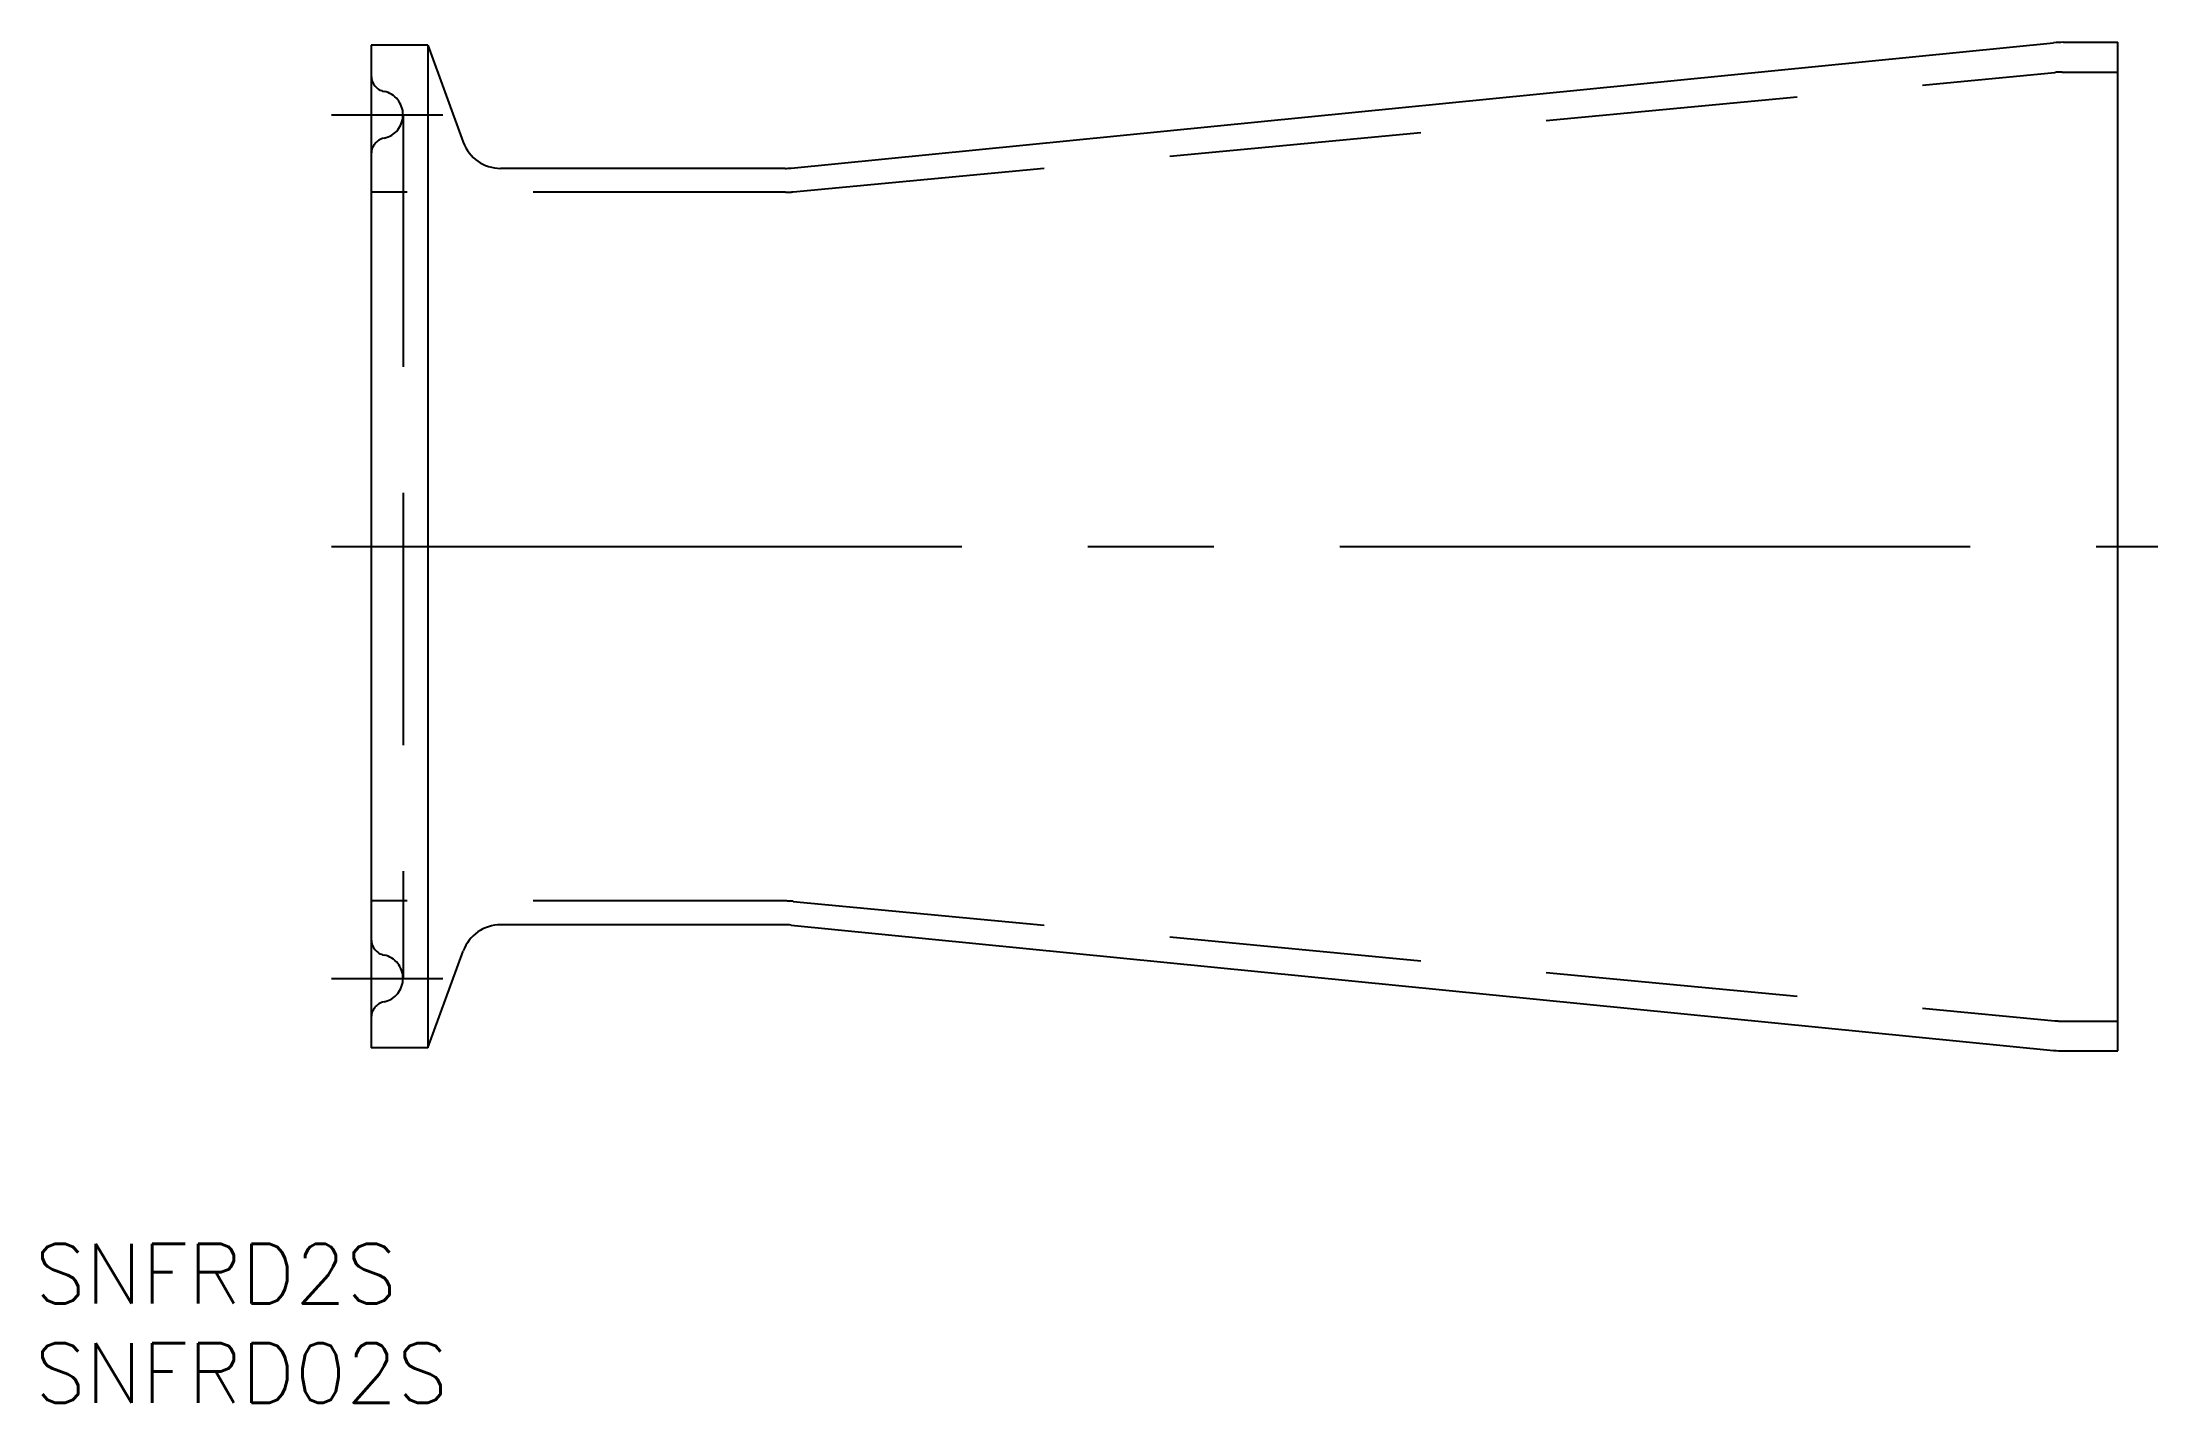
# Model space of a CAD drawing. Extents: x -17 to 90, y -43 to 25.
import ezdxf

# ---------------------------------------------------------------- set-up
doc = ezdxf.new("R2010")
doc.units = 0
doc.linetypes.add('CENTER', pattern=[50.8, 31.75, -6.35, 6.35, -6.35])
doc.linetypes.add('DASHED', pattern=[19.05, 12.7, -6.35])
doc.layers.get('0').update_dxf_attribs({"linetype": 'CONTINUOUS'})
doc.layers.add('CENTER', color=1, linetype='CENTER')
doc.styles.get("Standard").update_dxf_attribs({"font": 'txt.shx', "height": 3, "bigfont": 'bigfont.shx'})

msp = doc.modelspace()

# ---------------------------------------------------------------- linework, layer by layer
at = {"color": 7, "linetype": 'CONTINUOUS'}
for p, q in [((0, 25.25), (0, -25.25)), ((2.85, 25.25), (0, 25.25)), ((2.85, 25.25), (4.63, 20.37)), ((2.85, 25.25), (2.85, -25.25)), ((21.15, 19.06), (84.75, 25.38)), ((85.25, 25.4), (88, 25.4)), ((88, -25.4), (88, 25.4)), ((20.85, 19.05), (6.51, 19.05)), ((20.85, -19.05), (6.51, -19.05)), ((21.15, -19.06), (84.75, -25.38)), ((2.85, -25.25), (4.63, -20.37)), ((2.85, -25.25), (0, -25.25)), ((85.25, -25.4), (88, -25.4))]:
    msp.add_line(p, q, dxfattribs=at)
at = {"color": 3, "linetype": 'DASHED'}
for p, q in [((21.26, 17.87), (84.82, 23.88)), ((85.18, 23.9), (88, 23.9)), ((1.6, 21.75), (1.6, -21.75)), ((20.86, 17.85), (0, 17.85)), ((20.86, -17.85), (0, -17.85)), ((21.26, -17.87), (84.82, -23.88)), ((85.18, -23.9), (88, -23.9))]:
    msp.add_line(p, q, dxfattribs=at)
at = {"color": 7, "linetype": 'CONTINUOUS'}
for centre, radius, start, end in [((85.25, 20.4), 5, 90, 95.6663), ((6.51, 21.05), 2, 200, 270), ((20.85, 22.05), 3, 270, 275.6663), ((6.51, -21.05), 2, 90, 160), ((20.85, -22.05), 3, 84.3337, 90), ((85.25, -20.4), 5, 264.3337, 270)]:
    msp.add_arc(centre, radius, start, end, dxfattribs=at)
at = {"color": 3, "linetype": 'DASHED'}
for centre, radius, start, end in [((0.8, 23.71), 0.8, 180, 258.463), ((85.18, 20.1), 3.8, 90, 95.4054), ((0.4, 21.75), 1.2, 281.537, 78.463), ((0.8, 19.79), 0.8, 101.537, 180), ((20.86, 22.05), 4.2, 270, 275.4054), ((20.86, -22.05), 4.2, 84.5946, 90), ((0.8, -19.79), 0.8, 180, 258.463), ((0.4, -21.75), 1.2, 281.537, 78.463), ((0.8, -23.71), 0.8, 101.537, 180), ((85.18, -20.1), 3.8, 264.5946, 270)]:
    msp.add_arc(centre, radius, start, end, dxfattribs=at)
at = {"layer": 'CENTER', "color": 1, "linetype": 'CENTER'}
for p, q in [((-2, 21.75), (3.6, 21.75)), ((-2, 0), (90, 0)), ((-2, -21.75), (3.6, -21.75))]:
    msp.add_line(p, q, dxfattribs=at)

# ---------------------------------------------------------------- texts
at = {"color": 7, "linetype": 'CONTINUOUS'}
for s, p in [('SNFRD2S', (-16.96, -38.12)), ('SNFRD02S', (-16.96, -43.12))]:
    msp.add_text(s, height=3, dxfattribs=at).set_placement(p)

doc.saveas('drawing.dxf')
